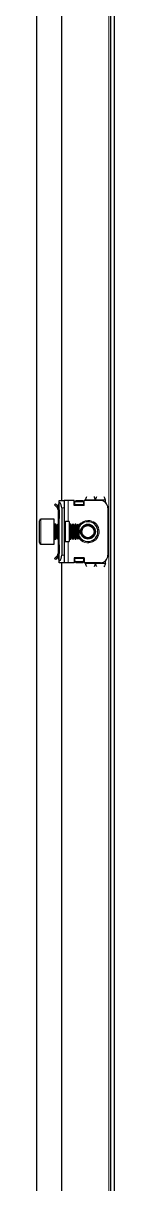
# Model space of a CAD drawing. Header units: millimetres. Extents: x -648 to 2104, y -869 to 1304.
# Drawn here: x 2073 to 2104, y 270.7 to 736.6 of the extents above; entities that cross this region are included whole.
import ezdxf

# ---------------------------------------------------------------- set-up
doc = ezdxf.new("R2010")
doc.units = ezdxf.units.MM

msp = doc.modelspace()

# ---------------------------------------------------------------- linework, layer by layer
at = {"color": 8, "linetype": 'Continuous', "lineweight": 18}
for p, q in [((2101.88, 1198.41), (2101.88, -758.39)), ((2092.48, 545.26), (2096.48, 545.26)), ((2100.48, 545.26), (2096.48, 545.26)), ((2081.98, 543.01), (2081.48, 543.01)), ((2081.98, 543.51), (2081.77, 543.72)), ((2083.98, 542.01), (2082.98, 542.01)), ((2085.48, 545.01), (2085.48, 536.51)), ((2091.73, 543.37), (2088.23, 543.37)), ((2074.58, 537.51), (2074.58, 527.51)), ((2084.48, 536.51), (2084.48, 528.51)), ((2080.23, 535.51), (2080.23, 530.9)), ((2080.23, 530.9), (2080.23, 529.51)), ((2085.48, 528.51), (2085.48, 520.01)), ((2081.98, 522.01), (2081.48, 522.01)), ((2082.98, 523.01), (2083.98, 523.01)), ((2081.98, 521.51), (2081.77, 521.31)), ((2088.23, 521.66), (2091.73, 521.66)), ((2096.48, 519.76), (2092.48, 519.76)), ((2100.48, 519.76), (2096.48, 519.76))]:
    msp.add_line(p, q, dxfattribs=at)
at = {"color": 7, "linetype": 'Continuous', "lineweight": 25}
for p, q in [((2102.48, 1200.51), (2102.48, -760.49)), ((2103.98, 1200.51), (2103.98, -760.49)), ((2072.98, -729.49), (2072.98, 1169.51)), ((2082.98, 545.01), (2082.98, 1120.01)), ((2092.48, 545.01), (2092.48, 545.26)), ((2100.48, 544.25), (2100.48, 545.26)), ((2080.42, 543.65), (2080.07, 543.3)), ((2081.04, 542.32), (2080.07, 543.3)), ((2081.39, 542.68), (2080.42, 543.65)), ((2081.04, 542.32), (2081.39, 542.68)), ((2081.48, 543.01), (2081.48, 542.62)), ((2081.48, 541.26), (2081.98, 541.26)), ((2081.48, 541.26), (2081.48, 537.76)), ((2081.77, 543.72), (2081.98, 543.93)), ((2081.98, 545.01), (2083.98, 545.01)), ((2081.98, 544.25), (2081.98, 545.01)), ((2081.98, 520.78), (2081.98, 544.25)), ((2081.98, 541.26), (2081.98, 537.76)), ((2082.98, 542.01), (2082.98, 523.01)), ((2083.98, 545.01), (2083.98, 542.01)), ((2085.48, 545.01), (2083.98, 545.01)), ((2083.98, 542.01), (2083.98, 523.01)), ((2087.98, 545.01), (2085.48, 545.01)), ((2087.98, 543.01), (2087.98, 545.01)), ((2091.98, 543.01), (2087.98, 543.01)), ((2088.23, 544.64), (2088.73, 544.99)), ((2088.73, 544.64), (2088.23, 544.28)), ((2088.23, 544.28), (2088.23, 544.64)), ((2088.23, 543.37), (2088.23, 544.28)), ((2088.23, 543.01), (2088.23, 543.37)), ((2088.73, 544.99), (2088.73, 544.64)), ((2088.73, 544.99), (2091.23, 544.99)), ((2088.73, 544.64), (2091.23, 544.64)), ((2091.23, 544.64), (2091.23, 544.99)), ((2091.23, 544.99), (2091.73, 544.64)), ((2091.73, 544.28), (2091.23, 544.64)), ((2091.73, 544.64), (2091.73, 544.28)), ((2091.73, 544.28), (2091.73, 543.37)), ((2091.73, 543.37), (2091.73, 543.01)), ((2091.78, 544.9), (2091.78, 543.01)), ((2091.98, 544.9), (2091.78, 544.9)), ((2091.98, 543.01), (2091.98, 545.01)), ((2098.48, 545.01), (2091.98, 545.01)), ((2101.48, 542.01), (2101.48, 523.01)), ((2073.98, 528.11), (2073.98, 536.91)), ((2079.98, 537.51), (2074.58, 537.51)), ((2079.98, 527.51), (2079.98, 537.51)), ((2081.98, 537.76), (2081.48, 537.76)), ((2081.48, 537.76), (2081.48, 535.51)), ((2085.98, 536.51), (2084.48, 536.51)), ((2085.98, 536.51), (2085.98, 528.51)), ((2080.59, 535.51), (2080.23, 535.51)), ((2080.98, 534.96), (2080.59, 535.51)), ((2080.59, 535.04), (2080.59, 535.51)), ((2080.59, 529.51), (2080.59, 535.04)), ((2081.37, 535.51), (2080.98, 534.96)), ((2080.98, 534.57), (2080.98, 534.96)), ((2080.98, 530.07), (2080.98, 534.57)), ((2081.59, 535.51), (2081.37, 535.51)), ((2081.37, 535.04), (2081.37, 535.51)), ((2081.37, 529.51), (2081.37, 535.04)), ((2081.98, 534.96), (2081.59, 535.51)), ((2081.59, 535.04), (2081.59, 535.51)), ((2081.59, 529.51), (2081.59, 535.04)), ((2086.37, 535.51), (2085.98, 534.96)), ((2086.59, 535.51), (2086.37, 535.51)), ((2086.37, 535.04), (2086.37, 535.51)), ((2086.37, 529.51), (2086.37, 535.04)), ((2086.98, 534.96), (2086.59, 535.51)), ((2086.59, 535.04), (2086.59, 535.51)), ((2086.59, 529.51), (2086.59, 535.04)), ((2087.37, 535.51), (2086.98, 534.96)), ((2086.98, 534.57), (2086.98, 534.96)), ((2086.98, 530.07), (2086.98, 534.57)), ((2087.59, 535.51), (2087.37, 535.51)), ((2087.37, 535.04), (2087.37, 535.51)), ((2087.37, 529.51), (2087.37, 535.04)), ((2087.98, 534.96), (2087.59, 535.51)), ((2087.59, 535.04), (2087.59, 535.51)), ((2087.59, 529.51), (2087.59, 535.04)), ((2088.37, 535.51), (2087.98, 534.96)), ((2087.98, 534.57), (2087.98, 534.96)), ((2087.98, 530.07), (2087.98, 534.57)), ((2088.59, 535.51), (2088.37, 535.51)), ((2088.37, 535.04), (2088.37, 535.51)), ((2088.37, 529.51), (2088.37, 535.04)), ((2088.98, 534.96), (2088.59, 535.51)), ((2088.59, 535.04), (2088.59, 535.51)), ((2088.59, 529.51), (2088.59, 535.04)), ((2089.37, 535.51), (2088.98, 534.96)), ((2088.98, 534.57), (2088.98, 534.96)), ((2088.98, 530.07), (2088.98, 534.57)), ((2089.43, 535.51), (2089.37, 535.51)), ((2089.37, 535.04), (2089.37, 535.51)), ((2089.37, 529.51), (2089.37, 535.04)), ((2089.98, 534.96), (2089.43, 535.51)), ((2089.43, 529.51), (2089.43, 535.51)), ((2089.98, 530.07), (2089.98, 534.96)), ((2074.58, 527.51), (2079.98, 527.51)), ((2080.23, 529.51), (2080.59, 529.51)), ((2080.59, 529.51), (2080.98, 530.07)), ((2080.98, 530.07), (2081.37, 529.51)), ((2081.37, 529.51), (2081.59, 529.51)), ((2081.48, 529.51), (2081.48, 527.26)), ((2081.48, 527.26), (2081.98, 527.26)), ((2081.48, 527.26), (2081.48, 523.76)), ((2081.59, 529.51), (2081.98, 530.07)), ((2081.98, 527.26), (2081.98, 523.76)), ((2084.48, 528.51), (2085.98, 528.51)), ((2085.98, 530.07), (2086.37, 529.51)), ((2086.37, 529.51), (2086.59, 529.51)), ((2086.59, 529.51), (2086.98, 530.07)), ((2086.98, 530.07), (2087.37, 529.51)), ((2087.37, 529.51), (2087.59, 529.51)), ((2087.59, 529.51), (2087.98, 530.07)), ((2087.98, 530.07), (2088.37, 529.51)), ((2088.37, 529.51), (2088.59, 529.51)), ((2088.59, 529.51), (2088.98, 530.07)), ((2088.98, 530.07), (2089.37, 529.51)), ((2089.37, 529.51), (2089.43, 529.51)), ((2089.43, 529.51), (2089.98, 530.07)), ((2081.04, 522.7), (2080.07, 521.73)), ((2081.39, 522.35), (2080.42, 521.38)), ((2081.04, 522.7), (2081.39, 522.35)), ((2081.48, 523.76), (2081.98, 523.76)), ((2081.48, 522.01), (2081.48, 522.47)), ((2083.98, 523.01), (2083.98, 520.01)), ((2091.98, 522.01), (2087.98, 522.01)), ((2087.98, 522.01), (2087.98, 520.01)), ((2088.23, 521.66), (2088.23, 522.01)), ((2091.73, 522.01), (2091.73, 521.66)), ((2091.78, 522.01), (2091.78, 520.13)), ((2091.98, 522.01), (2091.98, 520.01)), ((2080.42, 521.38), (2080.07, 521.73)), ((2081.98, 521.1), (2081.77, 521.31)), ((2081.98, 520.01), (2081.98, 520.78)), ((2083.98, 520.01), (2081.98, 520.01)), ((2082.98, -79.99), (2082.98, 520.01)), ((2085.48, 520.01), (2083.98, 520.01)), ((2087.98, 520.01), (2085.48, 520.01)), ((2088.23, 520.75), (2088.23, 521.66)), ((2088.23, 520.75), (2088.73, 520.39)), ((2088.23, 520.39), (2088.23, 520.75)), ((2088.73, 520.04), (2088.23, 520.39)), ((2091.23, 520.39), (2088.73, 520.39)), ((2088.73, 520.39), (2088.73, 520.04)), ((2091.23, 520.04), (2088.73, 520.04)), ((2091.23, 520.39), (2091.73, 520.75)), ((2091.23, 520.04), (2091.23, 520.39)), ((2091.73, 520.39), (2091.23, 520.04)), ((2091.73, 521.66), (2091.73, 520.75)), ((2091.73, 520.75), (2091.73, 520.39)), ((2091.78, 520.13), (2091.98, 520.13)), ((2098.48, 520.01), (2091.98, 520.01)), ((2092.48, 519.76), (2092.48, 520.01)), ((2100.48, 519.76), (2100.48, 520.78))]:
    msp.add_line(p, q, dxfattribs=at)
for radius in [3, 2.76, 2.45]:
    msp.add_circle((2093.48, 532.51), radius, dxfattribs=at)
for centre, radius, start, end in [((2082.48, 543.01), 1, 135, 180), ((2079.98, 542.01), 3, 360, 48.1897), ((2098.48, 542.01), 3, 360, 90), ((2074.58, 536.91), 0.6, 90, 180), ((2084.48, 537.01), 0.5, 180, 270), ((2093.48, 532.51), 4, 270, 151.045), ((2080.23, 535.76), 0.25, 180, 270), ((2074.58, 528.11), 0.6, 180, 270), ((2080.23, 529.26), 0.25, 90, 180), ((2084.48, 528.01), 0.5, 90, 180), ((2093.48, 532.51), 4, 208.955, 270), ((2082.48, 522.01), 1, 180, 225), ((2079.98, 523.01), 3, 311.8103, 360), ((2098.48, 523.01), 3, 270, 360)]:
    msp.add_arc(centre, radius, start, end, dxfattribs=at)
at = {"color": 8, "linetype": 'Continuous', "lineweight": 18}
for start, end in [(215.4622, 90), (90, 144.5378)]:
    msp.add_arc((2093.48, 532.51), 4.5, start, end, dxfattribs=at)
at = {"color": 7, "linetype": 'Continuous', "lineweight": 25}
for points, knots in [([(2092.48, 545.26), (2092.58, 545.51), (2092.77, 546), (2092.96, 546.39), (2093.05, 546.59)], [0, 0, 0, 0, 0.502065, 1, 1, 1, 1]), ([(2095.91, 546.58), (2095.99, 546.42), (2096.16, 546.07), (2096.35, 545.58), (2096.46, 545.3), (2096.48, 545.26)], [0, 0, 0, 0, 0.415483, 0.917152, 1, 1, 1, 1]), ([(2096.48, 545.26), (2096.58, 545.51), (2096.77, 546), (2096.96, 546.39), (2097.05, 546.59)], [0, 0, 0, 0, 0.502065, 1, 1, 1, 1]), ([(2099.91, 546.58), (2099.99, 546.42), (2100.16, 546.07), (2100.35, 545.58), (2100.46, 545.3), (2100.48, 545.26)], [0, 0, 0, 0, 0.415483, 0.917152, 1, 1, 1, 1]), ([(2081.48, 541.26), (2081.46, 541.45), (2081.43, 541.74), (2081.24, 542.1), (2081.11, 542.25), (2081.04, 542.32)], [0, 0, 0, 0, 0.485042, 0.738404, 1, 1, 1, 1]), ([(2081.98, 541.26), (2081.95, 541.51), (2081.9, 541.99), (2081.62, 542.45), (2081.42, 542.65), (2081.39, 542.68)], [0, 0, 0, 0, 0.4618628, 0.9237257, 1, 1, 1, 1]), ([(2081.04, 522.7), (2081.16, 522.85), (2081.34, 523.08), (2081.46, 523.46), (2081.47, 523.66), (2081.48, 523.76)], [0, 0, 0, 0, 0.485042, 0.738404, 1, 1, 1, 1]), ([(2081.39, 522.35), (2081.55, 522.54), (2081.85, 522.92), (2081.97, 523.44), (2081.98, 523.72), (2081.98, 523.76)], [0, 0, 0, 0, 0.461863, 0.923726, 1, 1, 1, 1]), ([(2093.05, 518.45), (2092.97, 518.61), (2092.8, 518.96), (2092.61, 519.44), (2092.5, 519.72), (2092.48, 519.76)], [0, 0, 0, 0, 0.4154826, 0.9171518, 1, 1, 1, 1]), ([(2096.48, 519.76), (2096.38, 519.52), (2096.19, 519.03), (2096, 518.64), (2095.91, 518.44)], [0, 0, 0, 0, 0.5020654, 1, 1, 1, 1]), ([(2097.05, 518.45), (2096.97, 518.61), (2096.8, 518.96), (2096.61, 519.44), (2096.5, 519.72), (2096.48, 519.76)], [0, 0, 0, 0, 0.4154826, 0.9171518, 1, 1, 1, 1]), ([(2100.48, 519.76), (2100.38, 519.52), (2100.19, 519.03), (2100, 518.64), (2099.91, 518.44)], [0, 0, 0, 0, 0.5020654, 1, 1, 1, 1])]:
    msp.add_open_spline(points, degree=3, knots=knots, dxfattribs=at)

doc.saveas('drawing.dxf')
